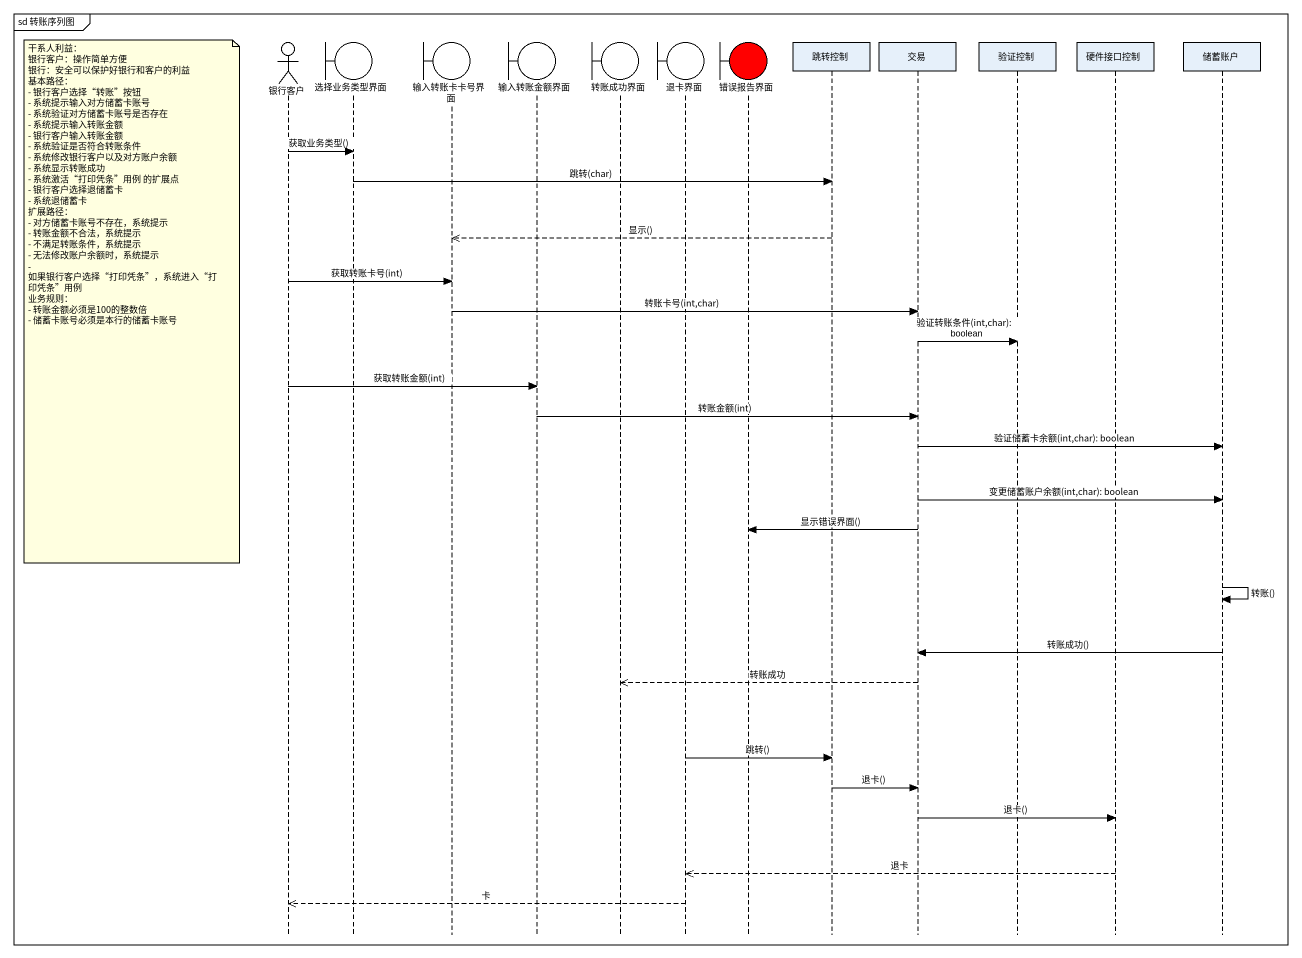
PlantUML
@startuml
mainframe sd 转账序列图
hide footbox
actor 银行客户
boundary 选择业务类型界面
boundary 输入转账卡卡号界面
boundary 输入转账金额界面
boundary 转账成功界面
boundary 退卡界面
boundary 错误报告界面 #FF0000
participant 跳转控制
participant 交易
participant 验证控制
participant 硬件接口控制
participant 储蓄账户

银行客户 -> 选择业务类型界面 : 获取业务类型()
选择业务类型界面 -> 跳转控制 : 跳转(char)
跳转控制 -->> 输入转账卡卡号界面 : 显示()
银行客户 -> 输入转账卡卡号界面 : 获取转账卡号(int)
note left of 银行客户
  干系人利益：
  银行客户：操作简单方便
  银行：安全可以保护好银行和客户的利益
  基本路径：
  - 银行客户选择“转账”按钮
  - 系统提示输入对方储蓄卡账号
  - 系统验证对方储蓄卡账号是否存在
  - 系统提示输入转账金额
  - 银行客户输入转账金额
  - 系统验证是否符合转账条件
  - 系统修改银行客户以及对方账户余额
  - 系统显示转账成功
  - 系统激活“打印凭条”用例 的扩展点
  - 银行客户选择退储蓄卡
  - 系统退储蓄卡
  扩展路径：
  - 对方储蓄卡账号不存在，系统提示
  - 转账金额不合法，系统提示
  - 不满足转账条件，系统提示
  - 无法修改账户余额时，系统提示
  - 如果银行客户选择“打印凭条”，系统进入“打印凭条”用例
  业务规则：
  - 转账金额必须是100的整数倍
  - 储蓄卡账号必须是本行的储蓄卡账号
end note
输入转账卡卡号界面 -> 交易 : 转账卡号(int,char)
交易 -> 验证控制 : 验证转账条件(int,char): boolean
银行客户 -> 输入转账金额界面 : 获取转账金额(int)
输入转账金额界面 -> 交易 : 转账金额(int)
交易 -> 储蓄账户 : 验证储蓄卡余额(int,char): boolean
交易 -> 储蓄账户 : 变更储蓄账户余额(int,char): boolean
交易 -> 错误报告界面 : 显示错误界面()
储蓄账户 -> 储蓄账户 : 转账()
储蓄账户 -> 交易 : 转账成功()
交易 -->> 转账成功界面 : 转账成功
退卡界面 -> 跳转控制 : 跳转()
跳转控制 -> 交易 : 退卡()
交易 -> 硬件接口控制 : 退卡()
硬件接口控制 -->> 退卡界面 : 退卡
退卡界面 -->> 银行客户 : 卡
@enduml
